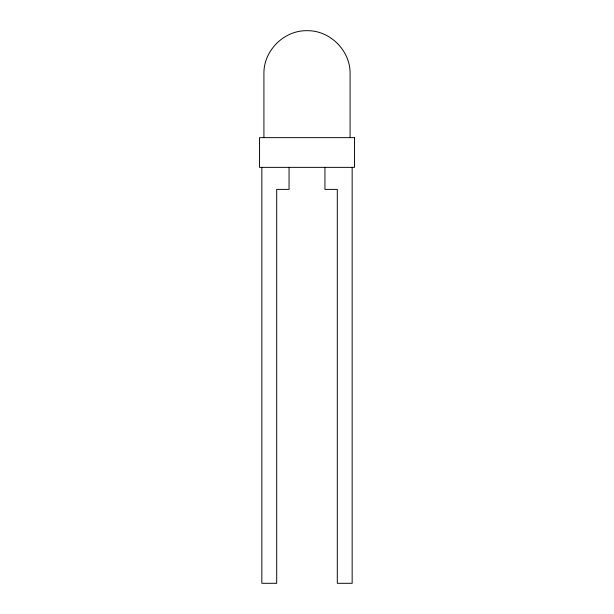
<?xml version="1.0" encoding="UTF-8"?>
<svg xmlns="http://www.w3.org/2000/svg" width="614" height="614" viewBox="0 0 614 614"><rect width="100%" height="100%" fill="white"/><g stroke="black" fill="none" stroke-linecap="round" stroke-linejoin="round"><path stroke-width="0.92" d="M352.16 167.361L352.16 583.3L337.301 583.3L337.301 189.388L324.944 189.388L324.944 167.361M350.08 137.651L350.08 73.78C350.563 50.755 330.025 30.216 307 30.7C283.975 30.216 263.437 50.755 263.92 73.78L263.92 137.651M289.056 167.361L289.056 189.388L276.699 189.388L276.699 583.3L261.84 583.3L261.84 167.361M354.501 137.651L259.499 137.651L259.499 167.361L354.501 167.361L354.501 137.651"/></g></svg>
